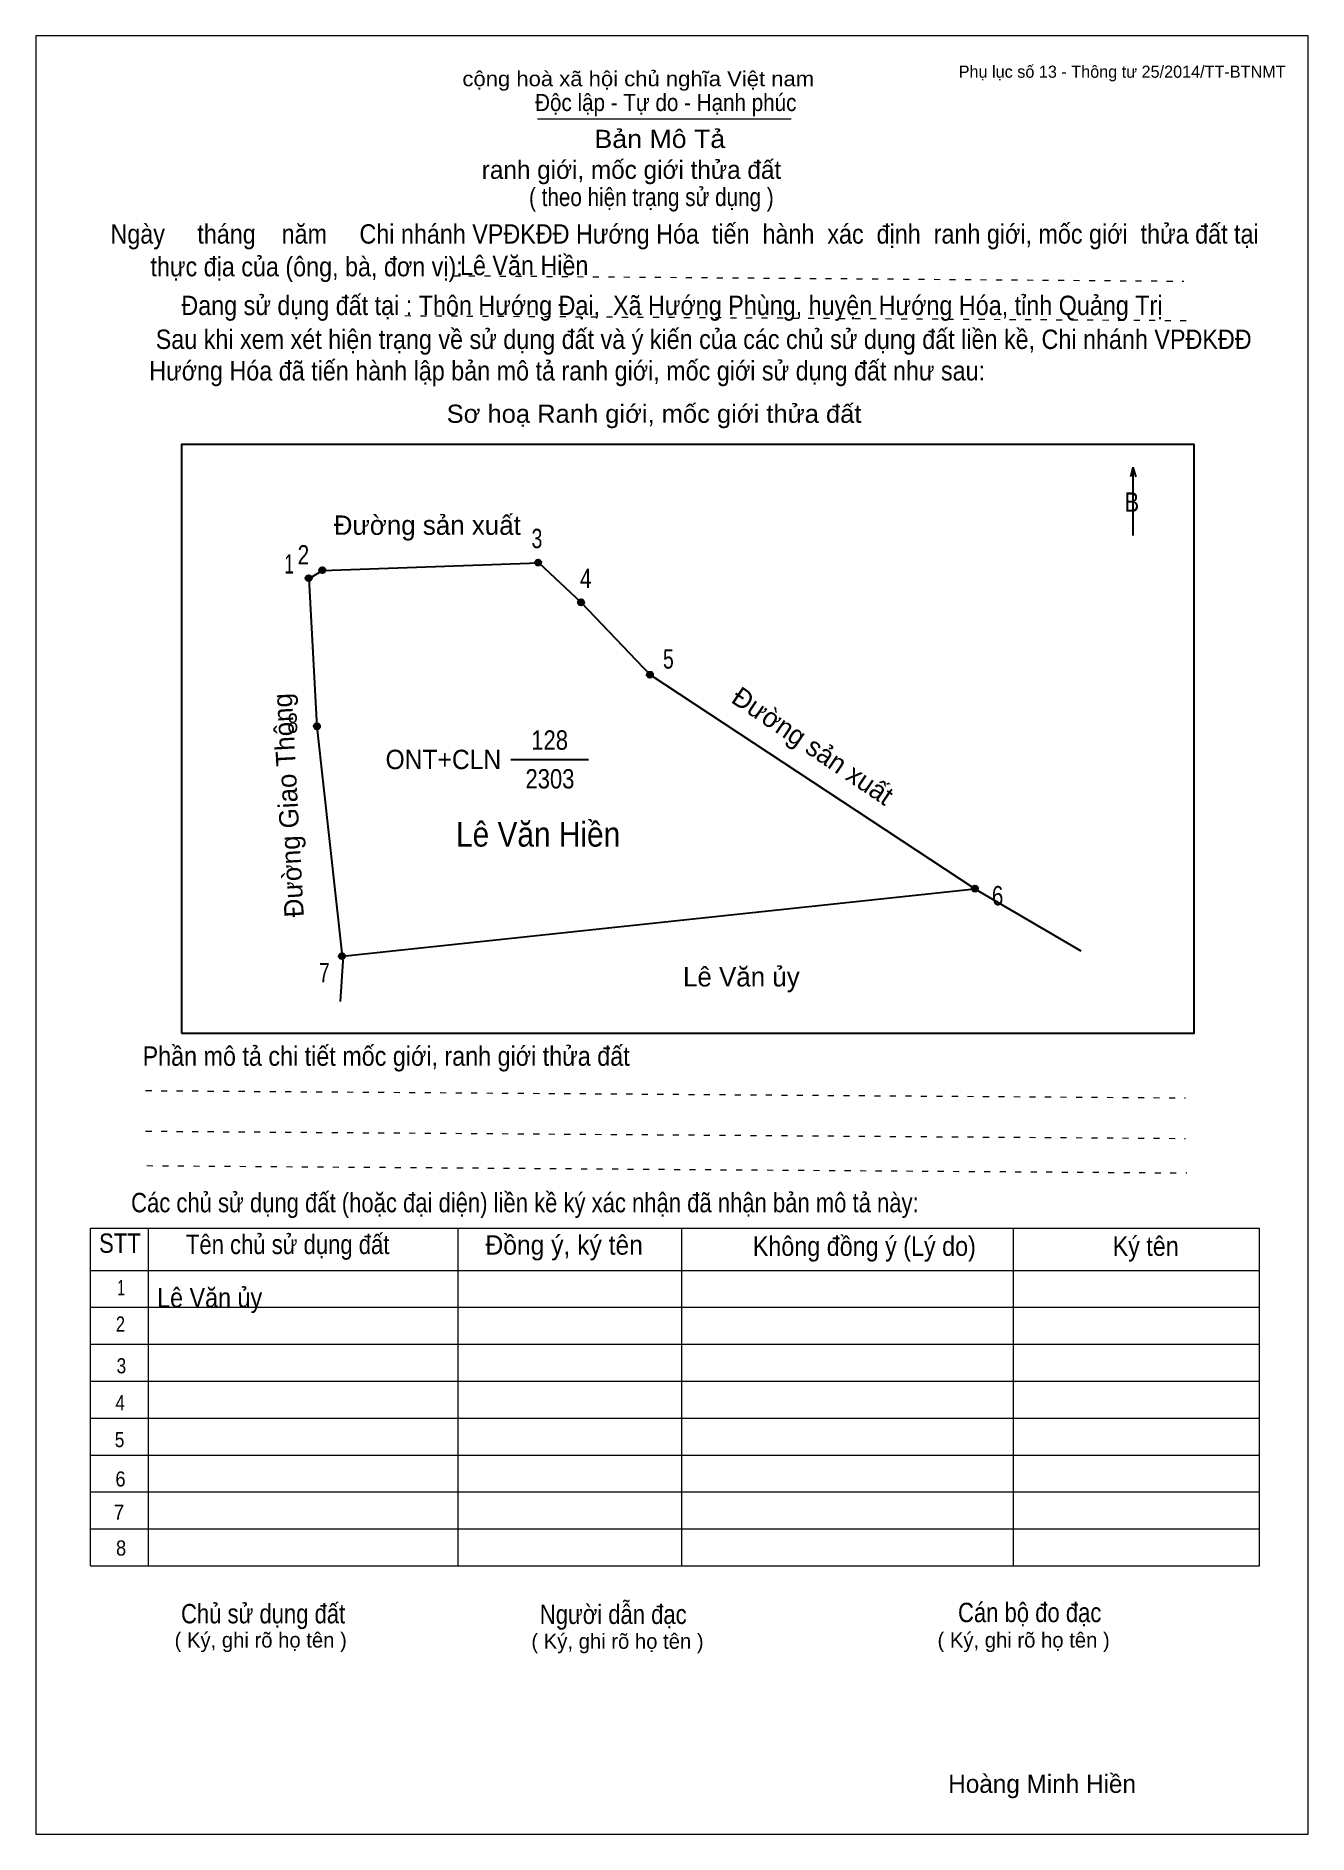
# Model space of a CAD drawing. Header units: centimetres. Extents: x 0 to 21, y 0 to 29.7.
import ezdxf
from ezdxf.enums import TextEntityAlignment as Align

# ---------------------------------------------------------------- set-up
doc = ezdxf.new("R2010")
doc.units = ezdxf.units.CM
doc.header["$LTSCALE"] = 0.13
doc.linetypes.add('DOTTED', pattern=[1.5, 0.3, -1.2])
for name, color, linetype, lineweight in [('1', 7, 'Continuous', 13), ('32', 7, 'Continuous', 25), ('33', 7, 'Continuous', 25), ('6', 7, 'Continuous', 25), ('62', 7, 'Continuous', 13)]:
    doc.layers.add(name, color=color, linetype=linetype, lineweight=lineweight)
for name, color, linetype in [('2', 7, 'Continuous'), ('34', 7, 'Continuous'), ('63', 7, 'Continuous')]:
    doc.layers.add(name, color=color, linetype=linetype)

msp = doc.modelspace()

# ---------------------------------------------------------------- hatches: boundary and pattern name
at = {"layer": '32'}
for points in [[(4.5513, 20.7442, 1), (4.4513, 20.7442, 1)], [(4.7777, 20.8765, 1), (4.6777, 20.8765, 1)], [(8.3408, 21.0007, 1), (8.2408, 21.0007, 1)], [(9.0487, 20.3445, 1), (8.9487, 20.3445, 1)], [(10.185, 19.1482, 1), (10.085, 19.1482, 1)], [(4.6877, 18.297, 1), (4.5877, 18.297, 1)], [(15.5501, 15.6165, 1), (15.4501, 15.6165, 1)], [(5.1024, 14.5007, 1), (5.0024, 14.5007, 1)]]:
    msp.add_hatch(color=256, dxfattribs=at).paths.add_polyline_path(points)

# ---------------------------------------------------------------- linework, layer by layer
at = {"layer": '1'}
msp.add_lwpolyline([(21, 0), (21, 29.7), (0, 29.7), (0, 0)], close=True, dxfattribs=at)
at = {"layer": '32'}
for centre in [(4.5013, 20.7442), (4.7277, 20.8765), (8.2908, 21.0007), (8.9987, 20.3445), (10.135, 19.1482), (4.6377, 18.297), (15.5001, 15.6165), (5.0524, 14.5007)]:
    msp.add_circle(centre, 0.05, dxfattribs=at)
at = {"layer": '33'}
msp.add_line((7.84, 17.75), (9.12, 17.75), dxfattribs=at)
at = {"layer": '6'}
for p, q in [((15.5, 15.61), (10.14, 19.15)), ((5.06, 14.5), (4.64, 18.29)), ((5.06, 14.5), (15.5, 15.61)), ((15.5, 15.61), (17.25, 14.59))]:
    msp.add_line(p, q, dxfattribs=at)
for points in [[(4.64, 18.29), (4.51, 20.74), (4.73, 20.87)], [(4.73, 20.87), (8.3, 21), (9, 20.34), (10.14, 19.15)], [(5.03, 13.75), (5.07, 14.42), (5.06, 14.5)]]:
    msp.add_lwpolyline(points, dxfattribs=at)
at = {"layer": '62'}
for p, q in [((8.28, 28.33), (12.47, 28.33)), ((0.9, 10.01), (20.2, 10.01)), ((0.9, 4.43), (0.9, 10.01)), ((1.86, 4.43), (1.86, 10.01)), ((6.97, 4.43), (6.97, 9.99)), ((10.66, 4.43), (10.66, 9.99)), ((16.14, 4.43), (16.14, 10.01)), ((20.2, 4.43), (20.2, 10.01)), ((0.9, 9.31), (20.2, 9.31)), ((0.9, 8.7), (20.2, 8.7)), ((0.9, 8.09), (20.2, 8.09)), ((0.9, 7.48), (20.2, 7.48)), ((0.9, 6.87), (20.2, 6.87)), ((0.9, 6.26), (20.2, 6.26)), ((0.9, 5.65), (20.2, 5.65)), ((0.9, 5.04), (20.2, 5.04)), ((0.9, 4.43), (20.2, 4.43))]:
    msp.add_line(p, q, dxfattribs=at)
at = {"layer": '62', "linetype": 'DOTTED'}
for p, q in [((6.89, 25.74), (18.95, 25.65)), ((6.09, 25.08), (19.04, 25)), ((1.81, 12.28), (18.98, 12.16)), ((1.81, 11.61), (18.98, 11.49)), ((1.83, 11.04), (19, 10.92))]:
    msp.add_line(p, q, dxfattribs=at)
at = {"layer": '62', "lineweight": 25}
for p, q in [((18.11, 22.58), (18.11, 21.45)), ((18.11, 22.57), (18.07, 22.42)), ((18.11, 22.57), (18.16, 22.42))]:
    msp.add_line(p, q, dxfattribs=at)
msp.add_lwpolyline([(2.4, 13.23), (19.12, 13.23), (19.12, 22.95), (2.4, 22.95)], close=True, dxfattribs=at)

# ---------------------------------------------------------------- texts
at = {"layer": '2', "width": 0.9}
msp.add_text('Lê Văn Hiền', height=0.4092, dxfattribs=at).set_placement((8.29, 16.31), align=Align.CENTER)
at = {"layer": '32'}
for s, width, p in [('3', 0.75, (8.27, 21.24)), ('1', 0.65, (4.18, 20.82)), ('2', 0.8, (4.415, 20.97)), ('4', 0.8, (9.075, 20.58)), ('5', 0.75, (10.44, 19.25)), ('8', 0.75, (4.24, 18.19)), ('6', 0.8, (15.875, 15.34)), ('7', 0.75, (4.76, 14.07))]:
    msp.add_text(s, height=0.32, dxfattribs=dict(at, width=width)).set_placement(p, align=Align.CENTER)
at = {"layer": '33'}
for s, p in [('Đường sản xuất', (6.46, 21.46)), ('Lê Văn ủy', (11.645, 14))]:
    msp.add_text(s, height=0.32, dxfattribs=at).set_placement(p, align=Align.CENTER)
for s, height, rotation, p in [('Đường Giao Thông', 0.3199, 93.089, (4.3228, 17.0014)), ('Đường sản xuất', 0.32, 325.944, (12.7354, 17.8409))]:
    msp.add_text(s, height=height, rotation=rotation, dxfattribs=at).set_placement(p, align=Align.CENTER)
at = {"layer": '33', "width": 0.85}
for s, p in [('128', (8.48, 17.91)), ('2303', (8.485, 17.27))]:
    msp.add_text(s, height=0.32, dxfattribs=at).set_placement(p, align=Align.CENTER)
at = {"layer": '33', "width": 0.95}
msp.add_text('ONT+CLN', height=0.32, dxfattribs=at).set_placement((7.68, 17.59), align=Align.RIGHT)
at = {"layer": '34', "width": 0.9}
for s, p in [('Lê Văn Hiền', (7, 25.75)), ('Lê Văn ủy', (2, 8.7))]:
    msp.add_text(s, height=0.32, dxfattribs=at).set_placement(p)
at = {"layer": '62'}
for s, height, width, p in [('cộng hoà xã hội chủ nghĩa Việt nam', 0.2474, 1.1, (7.04, 28.87)), ('Độc lập - Tự do - Hạnh phúc', 0.2828, 0.9, (8.24, 28.46)), ('Bản Mô Tả', 0.3, 1.1, (9.22, 27.85)), ('( theo hiện trạng sử dụng )', 0.3, 0.85, (8.14, 26.89)), ('Ngày     tháng    năm     Chi nhánh VPĐKĐĐ Hướng Hóa  tiến  hành  xác  định  ranh giới, mốc giới  thửa đất tại ', 0.32, 0.9, (1.23, 26.27)), ('thực địa của (ông, bà, đơn vị): ', 0.32, 0.9, (1.89, 25.73)), ('Đang sử dụng đất tại : Thôn Hướng Đại,  Xã Hướng Phùng, huyện Hướng Hóa, tỉnh Quảng Trị', 0.32, 0.9, (2.4, 25.09)), (' Sau khi xem xét hiện trạng về sử dụng đất và ý kiến của các chủ sử dụng đất liền kề, Chi nhánh VPĐKĐĐ ', 0.32, 0.9, (1.87, 24.53)), ('Hướng Hóa đã tiến hành lập bản mô tả ranh giới, mốc giới sử dụng đất như sau:', 0.32, 0.9, (1.87, 24.01)), ('Sơ hoạ Ranh giới, mốc giới thửa đất', 0.3, 1.05, (6.78, 23.31)), ('B', 0.32, 0.85, (17.97, 21.84)), ('Phần mô tả chi tiết mốc giới, ranh giới thửa đất ', 0.32, 0.9, (1.76, 12.69)), ('Các chủ sử dụng đất (hoặc đại diện) liền kề ký xác nhận đã nhận bản mô tả này:', 0.32, 0.85, (1.57, 10.27))]:
    msp.add_text(s, height=height, dxfattribs=dict(at, width=width)).set_placement(p)
msp.add_text('ranh giới, mốc giới thửa đất', height=0.3, dxfattribs=at).set_placement((7.36, 27.34))
for s, height, width, p in [('STT', 0.32, 0.85, (1.385, 9.6)), ('Tên chủ sử dụng đất', 0.32, 0.85, (4.155, 9.58)), ('Đồng ý, ký tên', 0.32, 0.95, (8.72, 9.57)), ('Không đồng ý (Lý do)', 0.32, 0.9, (13.675, 9.55)), ('Ký tên', 0.32, 0.9, (18.32, 9.55)), ('1', 0.25, 0.7, (1.405, 8.9)), ('2', 0.25, 0.8, (1.395, 8.3)), ('3', 0.25, 0.85, (1.41, 7.61)), ('4', 0.25, 0.85, (1.39, 7)), ('5', 0.25, 0.85, (1.38, 6.39)), ('6', 0.25, 0.9, (1.395, 5.74)), ('7', 0.25, 0.95, (1.37, 5.19)), ('8', 0.25, 0.9, (1.405, 4.6)), ('Người dẫn đạc', 0.32, 0.85, (9.53, 3.47)), ('Chủ sử dụng đất', 0.32, 0.85, (3.75, 3.48)), ('Cán bộ đo đạc', 0.32, 0.85, (16.405, 3.5))]:
    msp.add_text(s, height=height, dxfattribs=dict(at, width=width)).set_placement(p, align=Align.CENTER)
for p in [(3.71, 3.08), (9.6, 3.06), (16.305, 3.08)]:
    msp.add_text('( Ký, ghi rõ họ tên )', height=0.25, dxfattribs=at).set_placement(p, align=Align.CENTER)
at = {"layer": '63'}
msp.add_text('Phụ lục số 13 - Thông tư 25/2014/TT-BTNMT', height=0.2, dxfattribs=at).set_placement((20.63, 29.01), align=Align.RIGHT)
msp.add_text('Hoàng Minh Hiền', height=0.3, dxfattribs=at).set_placement((16.61, 0.68), align=Align.CENTER)

doc.saveas('drawing.dxf')
